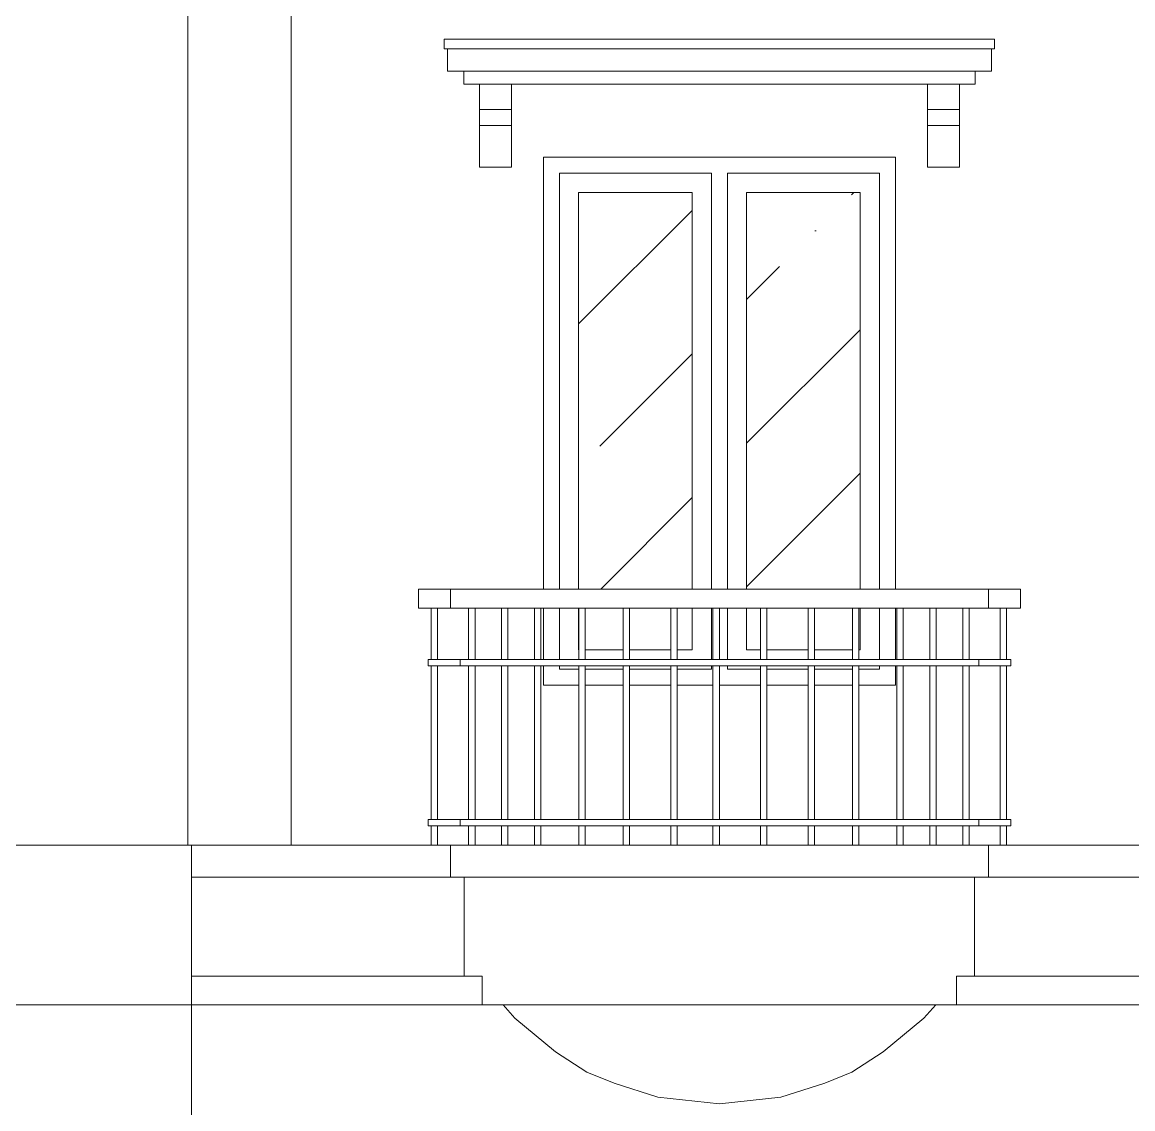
# Model space of a CAD drawing. Header units: millimetres. Extents: x -667 to -468, y -723 to -475.
# Drawn here: x -619.861 to -616.39, y -491.869 to -488.473 of the extents above; entities that cross this region are included whole.
import ezdxf

# ---------------------------------------------------------------- set-up
doc = ezdxf.new("R2010")
doc.units = ezdxf.units.MM
doc.layers.add('dinding', color=36, linetype='Continuous', lineweight=9)
doc.layers.add('NOTASI', color=250, linetype='Continuous', lineweight=5)

msp = doc.modelspace()

# ---------------------------------------------------------------- hatches: boundary and pattern name
at = {"layer": 'NOTASI'}
h = msp.add_hatch(dxfattribs=at)
h.set_pattern_fill('ANSI35', color=256, scale=0.1, style=0)
h.set_pattern_definition([(45, (-6.5, -1.7216), (-0.4490128, 0.4490128), []), (45, (-6.051, -1.7216), (-0.4490128, 0.4490128), [0.79375, -0.15875, 0, -0.15875])])
h.paths.add_polyline_path([(-617.2418, -489.0049), (-617.5968, -489.0049), (-617.5968, -490.2449), (-617.2418, -490.2449)])
h.paths.add_polyline_path([(-617.7668, -489.0049), (-618.1218, -489.0049), (-618.1218, -490.2449), (-617.7668, -490.2449)])

# ---------------------------------------------------------------- linework, layer by layer
at = {"layer": 'dinding'}
for p, q in [((-619.3435, -491.0449), (-619.3435, -488.0249)), ((-619.02, -491.0449), (-619.02, -488.0249)), ((-618.5418, -488.556), (-618.5418, -488.5255)), ((-618.5418, -488.5255), (-616.8218, -488.5255)), ((-616.8218, -488.556), (-616.8218, -488.5255)), ((-618.5418, -488.556), (-618.5318, -488.556)), ((-618.5318, -488.6255), (-618.5318, -488.556)), ((-618.5318, -488.556), (-616.8318, -488.556)), ((-616.8318, -488.6255), (-616.8318, -488.556)), ((-616.8318, -488.556), (-616.8218, -488.556)), ((-618.5318, -488.6255), (-618.481, -488.6255)), ((-618.481, -488.6255), (-618.481, -488.6664)), ((-618.481, -488.6255), (-616.8825, -488.6255)), ((-616.8825, -488.6255), (-616.8825, -488.6664)), ((-616.8825, -488.6255), (-616.8318, -488.6255)), ((-618.481, -488.6664), (-618.4318, -488.6664)), ((-618.4318, -488.7455), (-618.4318, -488.6664)), ((-618.4318, -488.6664), (-618.3318, -488.6664)), ((-618.3318, -488.7455), (-618.3318, -488.6664)), ((-618.3318, -488.6664), (-617.0318, -488.6664)), ((-617.0318, -488.7455), (-617.0318, -488.6664)), ((-617.0318, -488.6664), (-616.9318, -488.6664)), ((-616.9318, -488.7455), (-616.9318, -488.6664)), ((-616.9318, -488.6664), (-616.8825, -488.6664)), ((-618.4318, -488.7455), (-618.3318, -488.7455)), ((-618.4318, -488.7455), (-618.4318, -488.7955)), ((-618.3318, -488.7455), (-618.3318, -488.7955)), ((-617.0318, -488.7455), (-616.9318, -488.7455)), ((-617.0318, -488.7455), (-617.0318, -488.7955)), ((-616.9318, -488.7455), (-616.9318, -488.7955)), ((-618.4318, -488.9255), (-618.4318, -488.7955)), ((-618.4318, -488.7955), (-618.3318, -488.7955)), ((-618.3318, -488.9255), (-618.3318, -488.7955)), ((-617.0318, -488.9255), (-617.0318, -488.7955)), ((-617.0318, -488.7955), (-616.9318, -488.7955)), ((-616.9318, -488.9255), (-616.9318, -488.7955)), ((-618.3318, -488.9255), (-618.4318, -488.9255)), ((-618.2318, -490.2449), (-618.2318, -488.8949)), ((-618.2318, -488.8949), (-617.1318, -488.8949)), ((-617.1318, -488.8949), (-617.1318, -490.2449)), ((-616.9318, -488.9255), (-617.0318, -488.9255)), ((-618.1818, -488.9449), (-618.1818, -490.2449)), ((-617.7068, -488.9449), (-618.1818, -488.9449)), ((-617.7068, -490.2449), (-617.7068, -488.9449)), ((-617.1818, -488.9449), (-617.6568, -488.9449)), ((-617.6568, -490.2449), (-617.6568, -488.9449)), ((-617.1818, -490.2449), (-617.1818, -488.9449)), ((-617.7668, -489.0049), (-618.1218, -489.0049)), ((-618.1218, -489.0049), (-618.1218, -490.2449)), ((-617.7668, -490.2449), (-617.7668, -489.0049)), ((-617.2418, -489.0049), (-617.5968, -489.0049)), ((-617.5968, -489.0049), (-617.5968, -490.2449)), ((-617.2418, -490.2449), (-617.2418, -489.0049)), ((-618.6223, -490.3049), (-618.6223, -490.2449)), ((-618.6223, -490.2449), (-618.5223, -490.2449)), ((-618.5223, -490.3049), (-618.5223, -490.2449)), ((-618.5223, -490.2449), (-618.2318, -490.2449)), ((-618.2318, -490.2449), (-618.1818, -490.2449)), ((-618.1818, -490.2449), (-618.1218, -490.2449)), ((-618.1218, -490.2449), (-617.7668, -490.2449)), ((-617.7668, -490.2449), (-617.7068, -490.2449)), ((-617.6568, -490.2449), (-617.7068, -490.2449)), ((-617.6568, -490.2449), (-617.5968, -490.2449)), ((-617.2418, -490.2449), (-617.5968, -490.2449)), ((-617.1818, -490.2449), (-617.2418, -490.2449)), ((-617.1318, -490.2449), (-617.1818, -490.2449)), ((-616.8412, -490.2449), (-617.1318, -490.2449)), ((-616.8412, -490.3049), (-616.8412, -490.2449)), ((-616.7412, -490.2449), (-616.8412, -490.2449)), ((-616.7412, -490.3049), (-616.7412, -490.2449)), ((-618.5823, -490.3049), (-618.6223, -490.3049)), ((-618.5823, -490.3049), (-618.5823, -490.4649)), ((-618.5623, -490.3049), (-618.5823, -490.3049)), ((-618.5623, -490.3049), (-618.5623, -490.4649)), ((-618.5223, -490.3049), (-618.5623, -490.3049)), ((-618.4655, -490.3049), (-618.5223, -490.3049)), ((-618.4655, -490.3049), (-618.4655, -490.4649)), ((-618.4455, -490.3049), (-618.4655, -490.3049)), ((-618.4455, -490.3049), (-618.4455, -490.4649)), ((-618.3628, -490.3049), (-618.4455, -490.3049)), ((-618.3628, -490.3049), (-618.3628, -490.4649)), ((-618.3428, -490.3049), (-618.3628, -490.3049)), ((-618.3428, -490.3049), (-618.3428, -490.4649)), ((-618.2597, -490.3049), (-618.3428, -490.3049)), ((-618.2597, -490.3049), (-618.2597, -490.4649)), ((-618.2397, -490.3049), (-618.2597, -490.3049)), ((-618.2397, -490.3049), (-618.2397, -490.4649)), ((-618.2318, -490.3049), (-618.2397, -490.3049)), ((-618.2318, -490.4649), (-618.2318, -490.3049)), ((-618.1818, -490.3049), (-618.2318, -490.3049)), ((-618.1818, -490.3049), (-618.1818, -490.4649)), ((-618.1218, -490.3049), (-618.1818, -490.3049)), ((-618.1218, -490.3049), (-618.1218, -490.4349)), ((-618.121, -490.3049), (-618.1218, -490.3049)), ((-618.121, -490.3049), (-618.121, -490.4349)), ((-618.101, -490.3049), (-618.121, -490.3049)), ((-618.101, -490.3049), (-618.101, -490.4349)), ((-617.9824, -490.3049), (-618.101, -490.3049)), ((-617.9824, -490.3049), (-617.9824, -490.4349)), ((-617.9624, -490.3049), (-617.9824, -490.3049)), ((-617.9624, -490.3049), (-617.9624, -490.4349)), ((-617.8336, -490.3049), (-617.9624, -490.3049)), ((-617.8336, -490.3049), (-617.8336, -490.4349)), ((-617.8136, -490.3049), (-617.8336, -490.3049)), ((-617.8136, -490.3049), (-617.8136, -490.4349)), ((-617.7668, -490.3049), (-617.8136, -490.3049)), ((-617.7668, -490.4349), (-617.7668, -490.3049)), ((-617.7068, -490.3049), (-617.7668, -490.3049)), ((-617.7068, -490.4649), (-617.7068, -490.3049)), ((-617.7018, -490.3049), (-617.7068, -490.3049)), ((-617.7018, -490.3049), (-617.7018, -490.4649)), ((-617.6818, -490.3049), (-617.7018, -490.3049)), ((-617.6818, -490.3049), (-617.6818, -490.4649)), ((-617.6568, -490.3049), (-617.6818, -490.3049)), ((-617.6568, -490.4649), (-617.6568, -490.3049)), ((-617.5968, -490.3049), (-617.6568, -490.3049)), ((-617.5968, -490.3049), (-617.5968, -490.4349)), ((-617.553, -490.3049), (-617.5968, -490.3049)), ((-617.553, -490.3049), (-617.553, -490.4349)), ((-617.533, -490.3049), (-617.553, -490.3049)), ((-617.533, -490.3049), (-617.533, -490.4349)), ((-617.4042, -490.3049), (-617.533, -490.3049)), ((-617.4042, -490.3049), (-617.4042, -490.4349)), ((-617.3842, -490.3049), (-617.4042, -490.3049)), ((-617.3842, -490.3049), (-617.3842, -490.4349)), ((-617.2656, -490.3049), (-617.3842, -490.3049)), ((-617.2656, -490.3049), (-617.2656, -490.4349)), ((-617.2456, -490.3049), (-617.2656, -490.3049)), ((-617.2456, -490.3049), (-617.2456, -490.4349)), ((-617.2418, -490.3049), (-617.2456, -490.3049)), ((-617.2418, -490.4349), (-617.2418, -490.3049)), ((-617.1818, -490.3049), (-617.2418, -490.3049)), ((-617.1818, -490.4649), (-617.1818, -490.3049)), ((-617.1318, -490.3049), (-617.1818, -490.3049)), ((-617.1318, -490.3049), (-617.1318, -490.4649)), ((-617.127, -490.3049), (-617.1318, -490.3049)), ((-617.127, -490.3049), (-617.127, -490.4649)), ((-617.107, -490.3049), (-617.127, -490.3049)), ((-617.107, -490.3049), (-617.107, -490.4649)), ((-617.0238, -490.3049), (-617.107, -490.3049)), ((-617.0238, -490.3049), (-617.0238, -490.4649)), ((-617.0038, -490.3049), (-617.0238, -490.3049)), ((-617.0038, -490.3049), (-617.0038, -490.4649)), ((-616.9212, -490.3049), (-617.0038, -490.3049)), ((-616.9212, -490.3049), (-616.9212, -490.4649)), ((-616.9012, -490.3049), (-616.9212, -490.3049)), ((-616.9012, -490.3049), (-616.9012, -490.4649)), ((-616.8412, -490.3049), (-616.9012, -490.3049)), ((-616.8412, -490.3049), (-616.8043, -490.3049)), ((-616.8043, -490.3049), (-616.8043, -490.4649)), ((-616.8043, -490.3049), (-616.7843, -490.3049)), ((-616.7843, -490.3049), (-616.7843, -490.4649)), ((-616.7843, -490.3049), (-616.7412, -490.3049)), ((-618.1218, -490.4349), (-618.121, -490.4349)), ((-618.121, -490.4349), (-618.121, -490.4649)), ((-618.101, -490.4349), (-617.9824, -490.4349)), ((-618.101, -490.4349), (-618.101, -490.4649)), ((-617.9824, -490.4349), (-617.9824, -490.4649)), ((-617.9624, -490.4349), (-617.8336, -490.4349)), ((-617.9624, -490.4349), (-617.9624, -490.4649)), ((-617.8336, -490.4349), (-617.8336, -490.4649)), ((-617.8136, -490.4349), (-617.7668, -490.4349)), ((-617.8136, -490.4349), (-617.8136, -490.4649)), ((-617.5968, -490.4349), (-617.553, -490.4349)), ((-617.553, -490.4349), (-617.553, -490.4649)), ((-617.533, -490.4349), (-617.4042, -490.4349)), ((-617.533, -490.4349), (-617.533, -490.4649)), ((-617.4042, -490.4349), (-617.4042, -490.4649)), ((-617.3842, -490.4349), (-617.2656, -490.4349)), ((-617.3842, -490.4349), (-617.3842, -490.4649)), ((-617.2656, -490.4349), (-617.2656, -490.4649)), ((-617.2456, -490.4349), (-617.2418, -490.4349)), ((-617.2456, -490.4349), (-617.2456, -490.4649)), ((-618.5823, -490.4649), (-618.5923, -490.4649)), ((-618.5923, -490.4649), (-618.5923, -490.4849)), ((-618.5823, -490.4849), (-618.5923, -490.4849)), ((-618.5823, -490.4649), (-618.5623, -490.4649)), ((-618.5823, -490.4849), (-618.5823, -490.9649)), ((-618.5823, -490.4849), (-618.5623, -490.4849)), ((-618.5623, -490.4649), (-618.4923, -490.4649)), ((-618.5623, -490.4849), (-618.5623, -490.9649)), ((-618.5623, -490.4849), (-618.4923, -490.4849)), ((-618.4923, -490.4649), (-618.4923, -490.4849)), ((-618.4923, -490.4649), (-618.4655, -490.4649)), ((-618.4923, -490.4849), (-618.4655, -490.4849)), ((-618.4455, -490.4649), (-618.4655, -490.4649)), ((-618.4655, -490.4849), (-618.4655, -490.9649)), ((-618.4655, -490.4849), (-618.4455, -490.4849)), ((-618.4455, -490.4649), (-618.3628, -490.4649)), ((-618.4455, -490.4849), (-618.4455, -490.9649)), ((-618.4455, -490.4849), (-618.3628, -490.4849)), ((-618.3428, -490.4649), (-618.3628, -490.4649)), ((-618.3628, -490.4849), (-618.3628, -490.9649)), ((-618.3628, -490.4849), (-618.3428, -490.4849)), ((-618.2597, -490.4649), (-618.3428, -490.4649)), ((-618.3428, -490.4849), (-618.3428, -490.9649)), ((-618.2597, -490.4849), (-618.3428, -490.4849)), ((-618.2397, -490.4649), (-618.2597, -490.4649)), ((-618.2597, -490.4849), (-618.2597, -490.9649)), ((-618.2597, -490.4849), (-618.2397, -490.4849)), ((-618.2397, -490.4649), (-618.2318, -490.4649)), ((-618.2397, -490.4849), (-618.2397, -490.9649)), ((-618.2397, -490.4849), (-618.2318, -490.4849)), ((-618.2318, -490.4649), (-618.1818, -490.4649)), ((-618.2318, -490.5449), (-618.2318, -490.4849)), ((-618.2318, -490.4849), (-618.1818, -490.4849)), ((-618.1818, -490.4649), (-618.121, -490.4649)), ((-618.1818, -490.4849), (-618.1818, -490.4949)), ((-618.1818, -490.4849), (-618.121, -490.4849)), ((-618.101, -490.4649), (-618.121, -490.4649)), ((-618.121, -490.4849), (-618.121, -490.4949)), ((-618.121, -490.4849), (-618.101, -490.4849)), ((-617.9824, -490.4649), (-618.101, -490.4649)), ((-618.101, -490.4849), (-618.101, -490.4949)), ((-617.9824, -490.4849), (-618.101, -490.4849)), ((-617.9624, -490.4649), (-617.9824, -490.4649)), ((-617.9824, -490.4849), (-617.9824, -490.4949)), ((-617.9824, -490.4849), (-617.9624, -490.4849)), ((-617.9624, -490.4649), (-617.8336, -490.4649)), ((-617.9624, -490.4849), (-617.9624, -490.4949)), ((-617.9624, -490.4849), (-617.8336, -490.4849)), ((-617.8136, -490.4649), (-617.8336, -490.4649)), ((-617.8336, -490.4849), (-617.8336, -490.4949)), ((-617.8336, -490.4849), (-617.8136, -490.4849)), ((-617.8136, -490.4649), (-617.7068, -490.4649)), ((-617.8136, -490.4849), (-617.8136, -490.4949)), ((-617.8136, -490.4849), (-617.7068, -490.4849)), ((-617.7068, -490.4649), (-617.7018, -490.4649)), ((-617.7068, -490.4849), (-617.7018, -490.4849)), ((-617.7068, -490.4849), (-617.7068, -490.4949)), ((-617.7018, -490.4649), (-617.6818, -490.4649)), ((-617.7018, -490.4849), (-617.6818, -490.4849)), ((-617.7018, -490.4849), (-617.7018, -490.5449)), ((-617.6818, -490.4649), (-617.6568, -490.4649)), ((-617.6818, -490.4849), (-617.6818, -490.5449)), ((-617.6818, -490.4849), (-617.6568, -490.4849)), ((-617.6568, -490.4649), (-617.553, -490.4649)), ((-617.6568, -490.4949), (-617.6568, -490.4849)), ((-617.6568, -490.4849), (-617.553, -490.4849)), ((-617.553, -490.4649), (-617.533, -490.4649)), ((-617.553, -490.4849), (-617.533, -490.4849)), ((-617.553, -490.4849), (-617.553, -490.4949)), ((-617.533, -490.4649), (-617.4042, -490.4649)), ((-617.533, -490.4849), (-617.533, -490.4949)), ((-617.533, -490.4849), (-617.4042, -490.4849)), ((-617.4042, -490.4649), (-617.3842, -490.4649)), ((-617.4042, -490.4849), (-617.4042, -490.4949)), ((-617.4042, -490.4849), (-617.3842, -490.4849)), ((-617.3842, -490.4649), (-617.2656, -490.4649)), ((-617.3842, -490.4849), (-617.3842, -490.4949)), ((-617.2656, -490.4849), (-617.3842, -490.4849)), ((-617.2656, -490.4649), (-617.2456, -490.4649)), ((-617.2656, -490.4849), (-617.2656, -490.4949)), ((-617.2656, -490.4849), (-617.2456, -490.4849)), ((-617.2456, -490.4649), (-617.1818, -490.4649)), ((-617.2456, -490.4849), (-617.2456, -490.4949)), ((-617.2456, -490.4849), (-617.1818, -490.4849)), ((-617.1818, -490.4649), (-617.1318, -490.4649)), ((-617.1818, -490.4849), (-617.1318, -490.4849)), ((-617.1818, -490.4849), (-617.1818, -490.4949)), ((-617.1318, -490.4649), (-617.127, -490.4649)), ((-617.1318, -490.4849), (-617.127, -490.4849)), ((-617.1318, -490.4849), (-617.1318, -490.5449)), ((-617.127, -490.4649), (-617.107, -490.4649)), ((-617.127, -490.4849), (-617.127, -490.9649)), ((-617.127, -490.4849), (-617.107, -490.4849)), ((-617.107, -490.4649), (-617.0238, -490.4649)), ((-617.107, -490.4849), (-617.107, -490.9649)), ((-617.0238, -490.4849), (-617.107, -490.4849)), ((-617.0238, -490.4649), (-617.0038, -490.4649)), ((-617.0238, -490.4849), (-617.0238, -490.9649)), ((-617.0238, -490.4849), (-617.0038, -490.4849)), ((-617.0038, -490.4649), (-616.9212, -490.4649)), ((-617.0038, -490.4849), (-617.0038, -490.9649)), ((-617.0038, -490.4849), (-616.9212, -490.4849)), ((-616.9012, -490.4649), (-616.9212, -490.4649)), ((-616.9212, -490.4849), (-616.9212, -490.9649)), ((-616.9012, -490.4849), (-616.9212, -490.4849)), ((-616.9012, -490.4649), (-616.8712, -490.4649)), ((-616.9012, -490.4849), (-616.9012, -490.9649)), ((-616.9012, -490.4849), (-616.8712, -490.4849)), ((-616.8712, -490.4649), (-616.8712, -490.4849)), ((-616.8712, -490.4649), (-616.8043, -490.4649)), ((-616.8712, -490.4849), (-616.8043, -490.4849)), ((-616.8043, -490.4649), (-616.7843, -490.4649)), ((-616.8043, -490.4849), (-616.8043, -490.9649)), ((-616.8043, -490.4849), (-616.7843, -490.4849)), ((-616.7843, -490.4649), (-616.7712, -490.4649)), ((-616.7843, -490.4849), (-616.7843, -490.9649)), ((-616.7843, -490.4849), (-616.7712, -490.4849)), ((-616.7712, -490.4649), (-616.7712, -490.4849)), ((-618.1818, -490.4949), (-618.121, -490.4949)), ((-618.121, -490.4949), (-618.121, -490.5449)), ((-618.101, -490.4949), (-617.9824, -490.4949)), ((-618.101, -490.4949), (-618.101, -490.5449)), ((-617.9824, -490.4949), (-617.9824, -490.5449)), ((-617.9624, -490.4949), (-617.8336, -490.4949)), ((-617.9624, -490.4949), (-617.9624, -490.5449)), ((-617.8336, -490.4949), (-617.8336, -490.5449)), ((-617.8136, -490.4949), (-617.7068, -490.4949)), ((-617.8136, -490.4949), (-617.8136, -490.5449)), ((-617.6568, -490.4949), (-617.553, -490.4949)), ((-617.553, -490.4949), (-617.553, -490.5449)), ((-617.533, -490.4949), (-617.4042, -490.4949)), ((-617.533, -490.4949), (-617.533, -490.5449)), ((-617.4042, -490.4949), (-617.4042, -490.5449)), ((-617.3842, -490.4949), (-617.2656, -490.4949)), ((-617.3842, -490.4949), (-617.3842, -490.5449)), ((-617.2656, -490.4949), (-617.2656, -490.5449)), ((-617.2456, -490.4949), (-617.1818, -490.4949)), ((-617.2456, -490.4949), (-617.2456, -490.5449)), ((-618.121, -490.5449), (-618.2318, -490.5449)), ((-618.121, -490.5449), (-618.121, -490.9649)), ((-617.9824, -490.5449), (-618.101, -490.5449)), ((-618.101, -490.5449), (-618.101, -490.9649)), ((-617.9824, -490.5449), (-617.9824, -490.9649)), ((-617.8336, -490.5449), (-617.9624, -490.5449)), ((-617.9624, -490.5449), (-617.9624, -490.9649)), ((-617.8336, -490.5449), (-617.8336, -490.9649)), ((-617.7018, -490.5449), (-617.8136, -490.5449)), ((-617.8136, -490.5449), (-617.8136, -490.9649)), ((-617.7018, -490.5449), (-617.7018, -490.9649)), ((-617.553, -490.5449), (-617.6818, -490.5449)), ((-617.6818, -490.5449), (-617.6818, -490.9649)), ((-617.553, -490.5449), (-617.553, -490.9649)), ((-617.4042, -490.5449), (-617.533, -490.5449)), ((-617.533, -490.5449), (-617.533, -490.9649)), ((-617.4042, -490.5449), (-617.4042, -490.9649)), ((-617.2656, -490.5449), (-617.3842, -490.5449)), ((-617.3842, -490.5449), (-617.3842, -490.9649)), ((-617.2656, -490.5449), (-617.2656, -490.9649)), ((-617.1318, -490.5449), (-617.2456, -490.5449)), ((-617.2456, -490.5449), (-617.2456, -490.9649)), ((-618.5823, -490.9649), (-618.5923, -490.9649)), ((-618.5923, -490.9649), (-618.5923, -490.9849)), ((-618.5823, -490.9649), (-618.5623, -490.9649)), ((-618.5623, -490.9649), (-618.4923, -490.9649)), ((-618.4923, -490.9649), (-618.4923, -490.9849)), ((-618.4923, -490.9649), (-618.4655, -490.9649)), ((-618.4455, -490.9649), (-618.4655, -490.9649)), ((-618.4455, -490.9649), (-618.3628, -490.9649)), ((-618.3428, -490.9649), (-618.3628, -490.9649)), ((-618.2597, -490.9649), (-618.3428, -490.9649)), ((-618.2397, -490.9649), (-618.2597, -490.9649)), ((-618.2397, -490.9649), (-618.121, -490.9649)), ((-618.101, -490.9649), (-618.121, -490.9649)), ((-618.101, -490.9649), (-617.9824, -490.9649)), ((-617.9624, -490.9649), (-617.9824, -490.9649)), ((-617.9624, -490.9649), (-617.8336, -490.9649)), ((-617.8136, -490.9649), (-617.8336, -490.9649)), ((-617.8136, -490.9649), (-617.7018, -490.9649)), ((-617.7018, -490.9649), (-617.6818, -490.9649)), ((-617.6818, -490.9649), (-617.553, -490.9649)), ((-617.553, -490.9649), (-617.533, -490.9649)), ((-617.533, -490.9649), (-617.4042, -490.9649)), ((-617.4042, -490.9649), (-617.3842, -490.9649)), ((-617.3842, -490.9649), (-617.2656, -490.9649)), ((-617.2656, -490.9649), (-617.2456, -490.9649)), ((-617.2456, -490.9649), (-617.127, -490.9649)), ((-617.127, -490.9649), (-617.107, -490.9649)), ((-617.107, -490.9649), (-617.0238, -490.9649)), ((-617.0238, -490.9649), (-617.0038, -490.9649)), ((-617.0038, -490.9649), (-616.9212, -490.9649)), ((-616.9012, -490.9649), (-616.9212, -490.9649)), ((-616.9012, -490.9649), (-616.8712, -490.9649)), ((-616.8712, -490.9649), (-616.8712, -490.9849)), ((-616.8712, -490.9649), (-616.8043, -490.9649)), ((-616.8043, -490.9649), (-616.7843, -490.9649)), ((-616.7843, -490.9649), (-616.7712, -490.9649)), ((-616.7712, -490.9649), (-616.7712, -490.9849)), ((-618.5823, -490.9849), (-618.5923, -490.9849)), ((-618.5823, -490.9849), (-618.5823, -491.0449)), ((-618.5823, -490.9849), (-618.5623, -490.9849)), ((-618.5623, -490.9849), (-618.5623, -491.0449)), ((-618.5623, -490.9849), (-618.4923, -490.9849)), ((-618.4923, -490.9849), (-618.4655, -490.9849)), ((-618.4655, -490.9849), (-618.4655, -491.0449)), ((-618.4655, -490.9849), (-618.4455, -490.9849)), ((-618.4455, -490.9849), (-618.4455, -491.0449)), ((-618.4455, -490.9849), (-618.3628, -490.9849)), ((-618.3628, -490.9849), (-618.3628, -491.0449)), ((-618.3628, -490.9849), (-618.3428, -490.9849)), ((-618.3428, -490.9849), (-618.3428, -491.0449)), ((-618.2597, -490.9849), (-618.3428, -490.9849)), ((-618.2597, -490.9849), (-618.2597, -491.0449)), ((-618.2597, -490.9849), (-618.2397, -490.9849)), ((-618.2397, -490.9849), (-618.2397, -491.0449)), ((-618.2397, -490.9849), (-618.121, -490.9849)), ((-618.121, -490.9849), (-618.121, -491.0449)), ((-618.121, -490.9849), (-618.101, -490.9849)), ((-618.101, -490.9849), (-618.101, -491.0449)), ((-617.9824, -490.9849), (-618.101, -490.9849)), ((-617.9824, -490.9849), (-617.9824, -491.0449)), ((-617.9824, -490.9849), (-617.9624, -490.9849)), ((-617.9624, -490.9849), (-617.9624, -491.0449)), ((-617.9624, -490.9849), (-617.8336, -490.9849)), ((-617.8336, -490.9849), (-617.8336, -491.0449)), ((-617.8336, -490.9849), (-617.8136, -490.9849)), ((-617.8136, -490.9849), (-617.8136, -491.0449)), ((-617.8136, -490.9849), (-617.7018, -490.9849)), ((-617.7018, -490.9849), (-617.7018, -491.0449)), ((-617.7018, -490.9849), (-617.6818, -490.9849)), ((-617.6818, -490.9849), (-617.6818, -491.0449)), ((-617.6818, -490.9849), (-617.553, -490.9849)), ((-617.553, -490.9849), (-617.553, -491.0449)), ((-617.553, -490.9849), (-617.533, -490.9849)), ((-617.533, -490.9849), (-617.533, -491.0449)), ((-617.533, -490.9849), (-617.4042, -490.9849)), ((-617.4042, -490.9849), (-617.4042, -491.0449)), ((-617.4042, -490.9849), (-617.3842, -490.9849)), ((-617.3842, -490.9849), (-617.3842, -491.0449)), ((-617.2656, -490.9849), (-617.3842, -490.9849)), ((-617.2656, -490.9849), (-617.2656, -491.0449)), ((-617.2656, -490.9849), (-617.2456, -490.9849)), ((-617.2456, -490.9849), (-617.2456, -491.0449)), ((-617.2456, -490.9849), (-617.127, -490.9849)), ((-617.127, -490.9849), (-617.127, -491.0449)), ((-617.127, -490.9849), (-617.107, -490.9849)), ((-617.107, -490.9849), (-617.107, -491.0449)), ((-617.0238, -490.9849), (-617.107, -490.9849)), ((-617.0238, -490.9849), (-617.0238, -491.0449)), ((-617.0238, -490.9849), (-617.0038, -490.9849)), ((-617.0038, -490.9849), (-617.0038, -491.0449)), ((-617.0038, -490.9849), (-616.9212, -490.9849)), ((-616.9212, -490.9849), (-616.9212, -491.0449)), ((-616.9012, -490.9849), (-616.9212, -490.9849)), ((-616.9012, -490.9849), (-616.9012, -491.0449)), ((-616.9012, -490.9849), (-616.8712, -490.9849)), ((-616.8712, -490.9849), (-616.8043, -490.9849)), ((-616.8043, -490.9849), (-616.8043, -491.0449)), ((-616.8043, -490.9849), (-616.7843, -490.9849)), ((-616.7843, -490.9849), (-616.7843, -491.0449)), ((-616.7843, -490.9849), (-616.7712, -490.9849)), ((-620.2318, -491.0449), (-619.3318, -491.0449)), ((-619.3318, -491.1449), (-619.3318, -491.0449)), ((-619.02, -491.0449), (-619.3318, -491.0449)), ((-618.5823, -491.0449), (-619.02, -491.0449)), ((-618.5823, -491.0449), (-618.5623, -491.0449)), ((-618.5623, -491.0449), (-618.5223, -491.0449)), ((-618.5223, -491.0449), (-618.5223, -491.1449)), ((-618.5223, -491.0449), (-618.4655, -491.0449)), ((-618.4655, -491.0449), (-618.4455, -491.0449)), ((-618.4455, -491.0449), (-618.3628, -491.0449)), ((-618.3628, -491.0449), (-618.3428, -491.0449)), ((-618.3428, -491.0449), (-618.2597, -491.0449)), ((-618.2597, -491.0449), (-618.2397, -491.0449)), ((-618.121, -491.0449), (-618.2397, -491.0449)), ((-618.121, -491.0449), (-618.101, -491.0449)), ((-618.101, -491.0449), (-617.9824, -491.0449)), ((-617.9824, -491.0449), (-617.9624, -491.0449)), ((-617.9624, -491.0449), (-617.8336, -491.0449)), ((-617.8336, -491.0449), (-617.8136, -491.0449)), ((-617.8136, -491.0449), (-617.7018, -491.0449)), ((-617.7018, -491.0449), (-617.6818, -491.0449)), ((-617.6818, -491.0449), (-617.553, -491.0449)), ((-617.553, -491.0449), (-617.533, -491.0449)), ((-617.533, -491.0449), (-617.4042, -491.0449)), ((-617.3842, -491.0449), (-617.4042, -491.0449)), ((-617.2656, -491.0449), (-617.3842, -491.0449)), ((-617.2456, -491.0449), (-617.2656, -491.0449)), ((-617.127, -491.0449), (-617.2456, -491.0449)), ((-617.107, -491.0449), (-617.127, -491.0449)), ((-617.107, -491.0449), (-617.0238, -491.0449)), ((-617.0238, -491.0449), (-617.0038, -491.0449)), ((-617.0038, -491.0449), (-616.9212, -491.0449)), ((-616.9012, -491.0449), (-616.9212, -491.0449)), ((-616.9012, -491.0449), (-616.8412, -491.0449)), ((-616.8412, -491.0449), (-616.8412, -491.1449)), ((-616.8412, -491.0449), (-616.8043, -491.0449)), ((-616.7843, -491.0449), (-616.8043, -491.0449)), ((-616.3435, -491.0449), (-616.7843, -491.0449)), ((-619.3318, -491.4549), (-619.3318, -491.1449)), ((-618.5223, -491.1449), (-619.3318, -491.1449)), ((-618.5223, -491.1449), (-618.4792, -491.1449)), ((-618.4792, -491.4549), (-618.4792, -491.1449)), ((-618.4661, -491.1449), (-618.4792, -491.1449)), ((-618.4661, -491.1449), (-616.8974, -491.1449)), ((-616.8843, -491.1449), (-616.8974, -491.1449)), ((-616.8843, -491.1449), (-616.8843, -491.4549)), ((-616.8651, -491.1449), (-616.8843, -491.1449)), ((-616.8412, -491.1449), (-616.8651, -491.1449)), ((-616.8412, -491.1449), (-611.9792, -491.1449)), ((-619.3318, -491.5449), (-619.3318, -491.4549)), ((-619.3318, -491.4549), (-618.4792, -491.4549)), ((-618.4792, -491.4549), (-618.4661, -491.4549)), ((-618.4232, -491.4549), (-618.4661, -491.4549)), ((-618.4232, -491.5449), (-618.4232, -491.4549)), ((-616.9403, -491.4549), (-616.9403, -491.5449)), ((-616.8974, -491.4549), (-616.9403, -491.4549)), ((-616.8974, -491.4549), (-616.8843, -491.4549)), ((-616.8843, -491.4549), (-616.8651, -491.4549)), ((-616.8651, -491.4549), (-611.9792, -491.4549)), ((-623.0568, -491.5449), (-619.3318, -491.5449)), ((-619.3318, -491.9449), (-619.3318, -491.5449)), ((-618.4232, -491.5449), (-619.3318, -491.5449)), ((-618.4232, -491.5449), (-618.3579, -491.5449)), ((-618.3212, -491.5858), (-618.3579, -491.5449)), ((-618.3579, -491.5449), (-617.0056, -491.5449)), ((-617.0056, -491.5449), (-617.0423, -491.5858)), ((-616.9403, -491.5449), (-617.0056, -491.5449)), ((-616.9403, -491.5449), (-611.8579, -491.5449)), ((-618.1941, -491.6914), (-618.3212, -491.5858)), ((-617.0423, -491.5858), (-617.1694, -491.6914)), ((-618.0958, -491.7549), (-618.1941, -491.6914)), ((-617.1694, -491.6914), (-617.2677, -491.7549)), ((-618.0108, -491.7894), (-618.0958, -491.7549)), ((-617.2677, -491.7549), (-617.3527, -491.7894)), ((-617.8739, -491.8332), (-618.0108, -491.7894)), ((-617.3527, -491.7894), (-617.4896, -491.8332)), ((-617.6818, -491.8542), (-617.8739, -491.8332)), ((-617.4896, -491.8332), (-617.6818, -491.8542))]:
    msp.add_line(p, q, dxfattribs=at)

doc.saveas('drawing.dxf')
